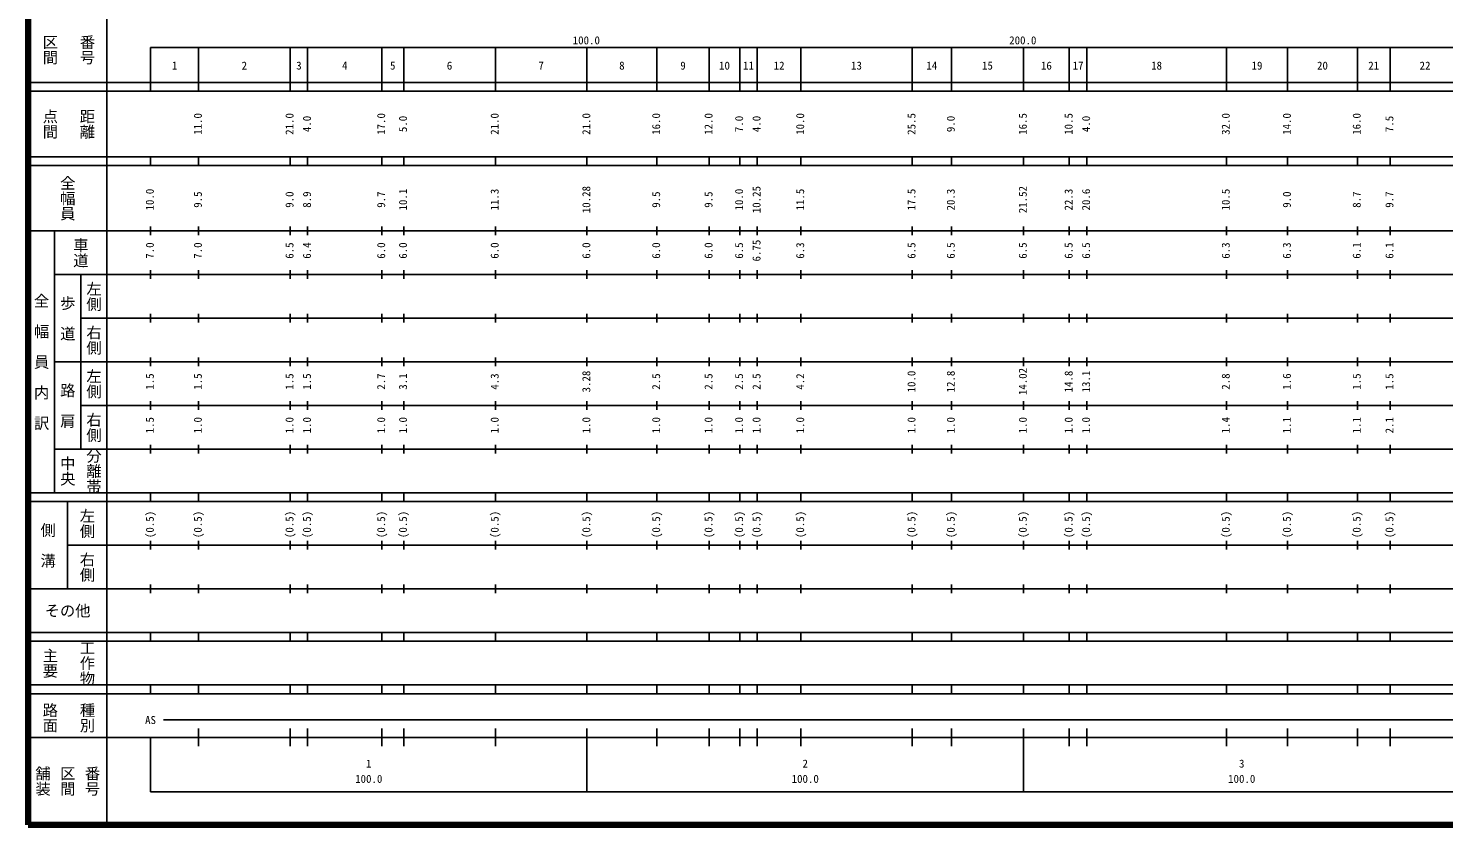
# Model space of a CAD drawing. Units: millimetres on the paper, enlarged 1000 times. Extents: x 40000 to 680000, y 20000 to 380000.
# Drawn here: x 40000 to 364274, y 20000 to 202409 of the extents above; entities that cross this region are included whole.
import ezdxf
from ezdxf.enums import TextEntityAlignment as Align

# ---------------------------------------------------------------- set-up
doc = ezdxf.new("R2010")
doc.units = ezdxf.units.MM
doc.header["$LTSCALE"] = 1000
doc.layers.add('M-TTL', color=2, linetype='Continuous', lineweight=140)
doc.layers.add('M-TTL-BAND', color=7, linetype='Continuous', lineweight=25)
doc.styles.add('@ＭＳ ゴシック', font='')
doc.styles.add('ＭＳ ゴシック', font='')
doc.styles.get('@ＭＳ ゴシック').set_extended_font_data('@MS Gothic')
doc.styles.get('ＭＳ ゴシック').set_extended_font_data('MS Gothic')

msp = doc.modelspace()

# ---------------------------------------------------------------- linework, layer by layer
at = {"layer": 'M-TTL'}
for p, q in [((40000, 380000), (40000, 20000)), ((40000, 20000), (680000, 20000))]:
    msp.add_line(p, q, dxfattribs=at)
at = {"layer": 'M-TTL-BAND'}
for p, q in [((58000, 370000), (58000, 20000)), ((68000, 198000), (579000, 198000)), ((68000, 198000), (68000, 188000)), ((79000, 188000), (79000, 198000)), ((100000, 188000), (100000, 198000)), ((104000, 188000), (104000, 198000)), ((121000, 188000), (121000, 198000)), ((126000, 188000), (126000, 198000)), ((147000, 188000), (147000, 198000)), ((168000, 188000), (168000, 198000)), ((184000, 188000), (184000, 198000)), ((196000, 188000), (196000, 198000)), ((203000, 188000), (203000, 198000)), ((207000, 188000), (207000, 198000)), ((217000, 188000), (217000, 198000)), ((242500, 188000), (242500, 198000)), ((251500, 188000), (251500, 198000)), ((268000, 188000), (268000, 198000)), ((278500, 188000), (278500, 198000)), ((282500, 188000), (282500, 198000)), ((314500, 188000), (314500, 198000)), ((328500, 188000), (328500, 198000)), ((344500, 188000), (344500, 198000)), ((352000, 188000), (352000, 198000)), ((40000, 190000), (579000, 190000)), ((40000, 188000), (579000, 188000)), ((40000, 173000), (579000, 173000)), ((68000, 171000), (68000, 173000)), ((79000, 171000), (79000, 173000)), ((100000, 171000), (100000, 173000)), ((104000, 171000), (104000, 173000)), ((121000, 171000), (121000, 173000)), ((126000, 171000), (126000, 173000)), ((147000, 171000), (147000, 173000)), ((168000, 171000), (168000, 173000)), ((184000, 171000), (184000, 173000)), ((196000, 171000), (196000, 173000)), ((203000, 171000), (203000, 173000)), ((207000, 171000), (207000, 173000)), ((217000, 171000), (217000, 173000)), ((242500, 171000), (242500, 173000)), ((251500, 171000), (251500, 173000)), ((268000, 171000), (268000, 173000)), ((278500, 171000), (278500, 173000)), ((282500, 171000), (282500, 173000)), ((314500, 171000), (314500, 173000)), ((328500, 171000), (328500, 173000)), ((344500, 171000), (344500, 173000)), ((352000, 171000), (352000, 173000)), ((40000, 171000), (579000, 171000)), ((40000, 156000), (579000, 156000)), ((46000, 96000), (46000, 156000)), ((68000, 155000), (68000, 157000)), ((79000, 155000), (79000, 157000)), ((100000, 155000), (100000, 157000)), ((104000, 155000), (104000, 157000)), ((121000, 155000), (121000, 157000)), ((126000, 155000), (126000, 157000)), ((147000, 155000), (147000, 157000)), ((168000, 155000), (168000, 157000)), ((184000, 155000), (184000, 157000)), ((196000, 155000), (196000, 157000)), ((203000, 155000), (203000, 157000)), ((207000, 155000), (207000, 157000)), ((217000, 155000), (217000, 157000)), ((242500, 155000), (242500, 157000)), ((251500, 155000), (251500, 157000)), ((268000, 155000), (268000, 157000)), ((278500, 155000), (278500, 157000)), ((282500, 155000), (282500, 157000)), ((314500, 155000), (314500, 157000)), ((328500, 155000), (328500, 157000)), ((344500, 155000), (344500, 157000)), ((352000, 155000), (352000, 157000)), ((46000, 146000), (579000, 146000)), ((52000, 146000), (52000, 106000)), ((68000, 145000), (68000, 147000)), ((79000, 145000), (79000, 147000)), ((100000, 145000), (100000, 147000)), ((104000, 145000), (104000, 147000)), ((121000, 145000), (121000, 147000)), ((126000, 145000), (126000, 147000)), ((147000, 145000), (147000, 147000)), ((168000, 145000), (168000, 147000)), ((184000, 145000), (184000, 147000)), ((196000, 145000), (196000, 147000)), ((203000, 145000), (203000, 147000)), ((207000, 145000), (207000, 147000)), ((217000, 145000), (217000, 147000)), ((242500, 145000), (242500, 147000)), ((251500, 145000), (251500, 147000)), ((268000, 145000), (268000, 147000)), ((278500, 145000), (278500, 147000)), ((282500, 145000), (282500, 147000)), ((314500, 145000), (314500, 147000)), ((328500, 145000), (328500, 147000)), ((344500, 145000), (344500, 147000)), ((352000, 145000), (352000, 147000)), ((68000, 135000), (68000, 137000)), ((79000, 135000), (79000, 137000)), ((100000, 135000), (100000, 137000)), ((104000, 135000), (104000, 137000)), ((121000, 135000), (121000, 137000)), ((126000, 135000), (126000, 137000)), ((147000, 135000), (147000, 137000)), ((168000, 135000), (168000, 137000)), ((184000, 135000), (184000, 137000)), ((196000, 135000), (196000, 137000)), ((203000, 135000), (203000, 137000)), ((207000, 135000), (207000, 137000)), ((217000, 135000), (217000, 137000)), ((242500, 135000), (242500, 137000)), ((251500, 135000), (251500, 137000)), ((268000, 135000), (268000, 137000)), ((278500, 135000), (278500, 137000)), ((282500, 135000), (282500, 137000)), ((314500, 135000), (314500, 137000)), ((328500, 135000), (328500, 137000)), ((344500, 135000), (344500, 137000)), ((352000, 135000), (352000, 137000)), ((52000, 136000), (579000, 136000)), ((68000, 125000), (68000, 127000)), ((79000, 125000), (79000, 127000)), ((100000, 125000), (100000, 127000)), ((104000, 125000), (104000, 127000)), ((121000, 125000), (121000, 127000)), ((126000, 125000), (126000, 127000)), ((147000, 125000), (147000, 127000)), ((168000, 125000), (168000, 127000)), ((184000, 125000), (184000, 127000)), ((196000, 125000), (196000, 127000)), ((203000, 125000), (203000, 127000)), ((207000, 125000), (207000, 127000)), ((217000, 125000), (217000, 127000)), ((242500, 125000), (242500, 127000)), ((251500, 125000), (251500, 127000)), ((268000, 125000), (268000, 127000)), ((278500, 125000), (278500, 127000)), ((282500, 125000), (282500, 127000)), ((314500, 125000), (314500, 127000)), ((328500, 125000), (328500, 127000)), ((344500, 125000), (344500, 127000)), ((352000, 125000), (352000, 127000)), ((46000, 126000), (579000, 126000)), ((68000, 115000), (68000, 117000)), ((79000, 115000), (79000, 117000)), ((100000, 115000), (100000, 117000)), ((104000, 115000), (104000, 117000)), ((121000, 115000), (121000, 117000)), ((126000, 115000), (126000, 117000)), ((147000, 115000), (147000, 117000)), ((168000, 115000), (168000, 117000)), ((184000, 115000), (184000, 117000)), ((196000, 115000), (196000, 117000)), ((203000, 115000), (203000, 117000)), ((207000, 115000), (207000, 117000)), ((217000, 115000), (217000, 117000)), ((242500, 115000), (242500, 117000)), ((251500, 115000), (251500, 117000)), ((268000, 115000), (268000, 117000)), ((278500, 115000), (278500, 117000)), ((282500, 115000), (282500, 117000)), ((314500, 115000), (314500, 117000)), ((328500, 115000), (328500, 117000)), ((344500, 115000), (344500, 117000)), ((352000, 115000), (352000, 117000)), ((52000, 116000), (579000, 116000)), ((46000, 106000), (579000, 106000)), ((68000, 105000), (68000, 107000)), ((79000, 105000), (79000, 107000)), ((100000, 105000), (100000, 107000)), ((104000, 105000), (104000, 107000)), ((121000, 105000), (121000, 107000)), ((126000, 105000), (126000, 107000)), ((147000, 105000), (147000, 107000)), ((168000, 105000), (168000, 107000)), ((184000, 105000), (184000, 107000)), ((196000, 105000), (196000, 107000)), ((203000, 105000), (203000, 107000)), ((207000, 105000), (207000, 107000)), ((217000, 105000), (217000, 107000)), ((242500, 105000), (242500, 107000)), ((251500, 105000), (251500, 107000)), ((268000, 105000), (268000, 107000)), ((278500, 105000), (278500, 107000)), ((282500, 105000), (282500, 107000)), ((314500, 105000), (314500, 107000)), ((328500, 105000), (328500, 107000)), ((344500, 105000), (344500, 107000)), ((352000, 105000), (352000, 107000)), ((40000, 96000), (579000, 96000)), ((68000, 94000), (68000, 96000)), ((79000, 94000), (79000, 96000)), ((100000, 94000), (100000, 96000)), ((104000, 94000), (104000, 96000)), ((121000, 94000), (121000, 96000)), ((126000, 94000), (126000, 96000)), ((147000, 94000), (147000, 96000)), ((168000, 94000), (168000, 96000)), ((184000, 94000), (184000, 96000)), ((196000, 94000), (196000, 96000)), ((203000, 94000), (203000, 96000)), ((207000, 94000), (207000, 96000)), ((217000, 94000), (217000, 96000)), ((242500, 94000), (242500, 96000)), ((251500, 94000), (251500, 96000)), ((268000, 94000), (268000, 96000)), ((278500, 94000), (278500, 96000)), ((282500, 94000), (282500, 96000)), ((314500, 94000), (314500, 96000)), ((328500, 94000), (328500, 96000)), ((344500, 94000), (344500, 96000)), ((352000, 94000), (352000, 96000)), ((40000, 94000), (579000, 94000)), ((49000, 94000), (49000, 74000)), ((68000, 83000), (68000, 85000)), ((79000, 83000), (79000, 85000)), ((100000, 83000), (100000, 85000)), ((104000, 83000), (104000, 85000)), ((121000, 83000), (121000, 85000)), ((126000, 83000), (126000, 85000)), ((147000, 83000), (147000, 85000)), ((168000, 83000), (168000, 85000)), ((184000, 83000), (184000, 85000)), ((196000, 83000), (196000, 85000)), ((203000, 83000), (203000, 85000)), ((207000, 83000), (207000, 85000)), ((217000, 83000), (217000, 85000)), ((242500, 83000), (242500, 85000)), ((251500, 83000), (251500, 85000)), ((268000, 83000), (268000, 85000)), ((278500, 83000), (278500, 85000)), ((282500, 83000), (282500, 85000)), ((314500, 83000), (314500, 85000)), ((328500, 83000), (328500, 85000)), ((344500, 83000), (344500, 85000)), ((352000, 83000), (352000, 85000)), ((49000, 84000), (579000, 84000)), ((68000, 73000), (68000, 75000)), ((79000, 73000), (79000, 75000)), ((100000, 73000), (100000, 75000)), ((104000, 73000), (104000, 75000)), ((121000, 73000), (121000, 75000)), ((126000, 73000), (126000, 75000)), ((147000, 73000), (147000, 75000)), ((168000, 73000), (168000, 75000)), ((184000, 73000), (184000, 75000)), ((196000, 73000), (196000, 75000)), ((203000, 73000), (203000, 75000)), ((207000, 73000), (207000, 75000)), ((217000, 73000), (217000, 75000)), ((242500, 73000), (242500, 75000)), ((251500, 73000), (251500, 75000)), ((268000, 73000), (268000, 75000)), ((278500, 73000), (278500, 75000)), ((282500, 73000), (282500, 75000)), ((314500, 73000), (314500, 75000)), ((328500, 73000), (328500, 75000)), ((344500, 73000), (344500, 75000)), ((352000, 73000), (352000, 75000)), ((40000, 74000), (579000, 74000)), ((40000, 64000), (579000, 64000)), ((40000, 62000), (579000, 62000)), ((68000, 62000), (68000, 64000)), ((79000, 62000), (79000, 64000)), ((100000, 62000), (100000, 64000)), ((104000, 62000), (104000, 64000)), ((121000, 62000), (121000, 64000)), ((126000, 62000), (126000, 64000)), ((147000, 62000), (147000, 64000)), ((168000, 62000), (168000, 64000)), ((184000, 62000), (184000, 64000)), ((196000, 62000), (196000, 64000)), ((203000, 62000), (203000, 64000)), ((207000, 62000), (207000, 64000)), ((217000, 62000), (217000, 64000)), ((242500, 62000), (242500, 64000)), ((251500, 62000), (251500, 64000)), ((268000, 62000), (268000, 64000)), ((278500, 62000), (278500, 64000)), ((282500, 62000), (282500, 64000)), ((314500, 62000), (314500, 64000)), ((328500, 62000), (328500, 64000)), ((344500, 62000), (344500, 64000)), ((352000, 62000), (352000, 64000)), ((40000, 52000), (579000, 52000)), ((68000, 50000), (68000, 52000)), ((79000, 50000), (79000, 52000)), ((100000, 50000), (100000, 52000)), ((104000, 50000), (104000, 52000)), ((121000, 50000), (121000, 52000)), ((126000, 50000), (126000, 52000)), ((147000, 50000), (147000, 52000)), ((168000, 50000), (168000, 52000)), ((184000, 50000), (184000, 52000)), ((196000, 50000), (196000, 52000)), ((203000, 50000), (203000, 52000)), ((207000, 50000), (207000, 52000)), ((217000, 50000), (217000, 52000)), ((242500, 50000), (242500, 52000)), ((251500, 50000), (251500, 52000)), ((268000, 50000), (268000, 52000)), ((278500, 50000), (278500, 52000)), ((282500, 50000), (282500, 52000)), ((314500, 50000), (314500, 52000)), ((328500, 50000), (328500, 52000)), ((344500, 50000), (344500, 52000)), ((352000, 50000), (352000, 52000)), ((40000, 50000), (579000, 50000)), ((71000, 44000), (555100, 44000)), ((40000, 40000), (579000, 40000)), ((68000, 40000), (68000, 27500)), ((79000, 38000), (79000, 42000)), ((100000, 38000), (100000, 42000)), ((104000, 38000), (104000, 42000)), ((121000, 38000), (121000, 42000)), ((126000, 38000), (126000, 42000)), ((147000, 38000), (147000, 42000)), ((168000, 27500), (168000, 42000)), ((184000, 38000), (184000, 42000)), ((196000, 38000), (196000, 42000)), ((203000, 38000), (203000, 42000)), ((207000, 38000), (207000, 42000)), ((217000, 38000), (217000, 42000)), ((242500, 38000), (242500, 42000)), ((251500, 38000), (251500, 42000)), ((268000, 27500), (268000, 42000)), ((278500, 38000), (278500, 42000)), ((282500, 38000), (282500, 42000)), ((314500, 38000), (314500, 42000)), ((328500, 38000), (328500, 42000)), ((344500, 38000), (344500, 42000)), ((352000, 38000), (352000, 42000)), ((68000, 27500), (579000, 27500))]:
    msp.add_line(p, q, dxfattribs=at)

# ---------------------------------------------------------------- texts
at = {"layer": 'M-TTL-BAND', "style": '@ＭＳ ゴシック'}
for s, p in [('区間', (45000, 197500)), ('番号', (53500, 197500)), ('点間', (45000, 180500)), ('距離', (53500, 180500)), ('全幅員', (49000, 163500)), ('車道', (52000, 151000)), ('左側', (55000, 141000)), ('全\u3000幅\u3000員\u3000内\u3000訳', (43000, 126000)), ('歩\u3000道', (49000, 136000)), ('右側', (55000, 131000)), ('左側', (55000, 121000)), ('路\u3000肩', (49000, 116000)), ('右側', (55000, 111000)), ('中央', (49000, 101000)), ('分離帯', (55000, 101000)), ('左側', (53500, 89000)), ('側\u3000溝', (44500, 84000)), ('右側', (53500, 79000)), ('工作物', (53500, 57000)), ('主要', (45000, 57000)), ('路面', (45000, 44500)), ('種別', (53500, 44500)), ('舗装', (43333, 30000)), ('区間', (49000, 30000)), ('番号', (54667, 30000))]:
    msp.add_text(s, height=2566, rotation=270, dxfattribs=at).set_placement(p, align=Align.MIDDLE_CENTER)
at = {"layer": 'M-TTL-BAND', "style": 'ＭＳ ゴシック'}
for s, p in [('100.0', (167844, 198195)), ('200.0', (267844, 198195)), ('1', (73500, 192405)), ('2', (89500, 192405)), ('3', (102000, 192405)), ('4', (112500, 192405)), ('5', (123500, 192405)), ('6', (136500, 192405)), ('7', (157500, 192405)), ('8', (176000, 192405)), ('9', (190000, 192405)), ('10', (199500, 192405)), ('11', (205000, 192405)), ('12', (212000, 192405)), ('13', (229750, 192405)), ('14', (247000, 192405)), ('15', (259750, 192405)), ('16', (273250, 192405)), ('17', (280500, 192405)), ('18', (298500, 192405)), ('19', (321500, 192405)), ('20', (336500, 192405)), ('21', (348250, 192405)), ('22', (360000, 192405)), ('AS', (68000, 42500)), ('1', (118000, 32523)), ('2', (218000, 32523)), ('3', (318000, 32523)), ('100.0', (118000, 29033)), ('100.0', (218000, 29033)), ('100.0', (318000, 29033))]:
    msp.add_text(s, height=1833, dxfattribs=at).set_placement(p, align=Align.BOTTOM_CENTER)
for s, p in [('11.0', (80302, 180500)), ('21.0', (101302, 180500)), ('4.0', (105302, 180500)), ('17.0', (122302, 180500)), ('5.0', (127302, 180500)), ('21.0', (148302, 180500)), ('21.0', (169302, 180500)), ('16.0', (185302, 180500)), ('12.0', (197302, 180500)), ('7.0', (204302, 180500)), ('4.0', (208302, 180500)), ('10.0', (218302, 180500)), ('25.5', (243802, 180500)), ('9.0', (252802, 180500)), ('16.5', (269302, 180500)), ('10.5', (279802, 180500)), ('4.0', (283802, 180500)), ('32.0', (315802, 180500)), ('14.0', (329802, 180500)), ('16.0', (345802, 180500)), ('7.5', (353302, 180500)), ('10.0', (69302, 163174)), ('10.1', (127302, 163174)), ('11.3', (148302, 163174)), ('10.28', (169302, 163174)), ('10.0', (204302, 163174)), ('10.25', (208302, 163174)), ('11.5', (218302, 163174)), ('17.5', (243802, 163174)), ('20.3', (252802, 163174)), ('21.52', (269302, 163174)), ('22.3', (279802, 163174)), ('20.6', (283802, 163174)), ('10.5', (315802, 163174)), ('9.5', (80302, 163174)), ('9.0', (101302, 163174)), ('8.9', (105302, 163174)), ('9.7', (122302, 163174)), ('9.5', (185302, 163174)), ('9.5', (197302, 163174)), ('9.0', (329802, 163174)), ('8.7', (345802, 163174)), ('9.7', (353302, 163174)), ('7.0', (69302, 151500)), ('7.0', (80302, 151500)), ('6.5', (101302, 151500)), ('6.4', (105302, 151500)), ('6.0', (122302, 151500)), ('6.0', (127302, 151500)), ('6.0', (148302, 151500)), ('6.0', (169302, 151500)), ('6.0', (185302, 151500)), ('6.0', (197302, 151500)), ('6.5', (204302, 151500)), ('6.75', (208302, 151500)), ('6.3', (218302, 151500)), ('6.5', (243802, 151500)), ('6.5', (252802, 151500)), ('6.5', (269302, 151500)), ('6.5', (279802, 151500)), ('6.5', (283802, 151500)), ('6.3', (315802, 151500)), ('6.3', (329802, 151500)), ('6.1', (345802, 151500)), ('6.1', (353302, 151500)), ('2.7', (122302, 121500)), ('3.1', (127302, 121500)), ('3.28', (169302, 121500)), ('4.2', (218302, 121500)), ('10.0', (243802, 121500)), ('12.8', (252802, 121500)), ('14.02', (269302, 121500)), ('14.8', (279802, 121500)), ('13.1', (283802, 121500)), ('2.8', (315802, 121500)), ('1.6', (329802, 121500)), ('1.5', (69302, 121500)), ('1.5', (80302, 121500)), ('1.5', (101302, 121500)), ('1.5', (105302, 121500)), ('4.3', (148302, 121500)), ('2.5', (185302, 121500)), ('2.5', (197302, 121500)), ('2.5', (204302, 121500)), ('2.5', (208302, 121500)), ('1.5', (345802, 121500)), ('1.5', (353302, 121500)), ('1.5', (69302, 111500)), ('1.0', (80302, 111500)), ('1.0', (101302, 111500)), ('1.0', (105302, 111500)), ('1.0', (122302, 111500)), ('1.0', (127302, 111500)), ('1.0', (148302, 111500)), ('1.0', (169302, 111500)), ('1.0', (185302, 111500)), ('1.0', (197302, 111500)), ('1.0', (204302, 111500)), ('1.0', (208302, 111500)), ('1.0', (218302, 111500)), ('1.0', (243802, 111500)), ('1.0', (252802, 111500)), ('1.0', (269302, 111500)), ('1.0', (279802, 111500)), ('1.0', (283802, 111500)), ('1.4', (315802, 111500)), ('1.1', (329802, 111500)), ('1.1', (345802, 111500)), ('2.1', (353302, 111500)), ('(0.5)', (69302, 88764)), ('(0.5)', (80302, 88764)), ('(0.5)', (101302, 88764)), ('(0.5)', (105302, 88764)), ('(0.5)', (122302, 88764)), ('(0.5)', (127302, 88764)), ('(0.5)', (148302, 88764)), ('(0.5)', (169302, 88764)), ('(0.5)', (185302, 88764)), ('(0.5)', (197302, 88764)), ('(0.5)', (204302, 88764)), ('(0.5)', (208302, 88764)), ('(0.5)', (218302, 88764)), ('(0.5)', (243802, 88764)), ('(0.5)', (252802, 88764)), ('(0.5)', (269302, 88764)), ('(0.5)', (279802, 88764)), ('(0.5)', (283802, 88764)), ('(0.5)', (315802, 88764)), ('(0.5)', (329802, 88764)), ('(0.5)', (345802, 88764)), ('(0.5)', (353302, 88764))]:
    msp.add_text(s, height=1833, rotation=90, dxfattribs=at).set_placement(p, align=Align.BOTTOM_CENTER)
msp.add_text('その他', height=2566, dxfattribs=at).set_placement((49000, 69000), align=Align.MIDDLE_CENTER)

doc.saveas('drawing.dxf')
